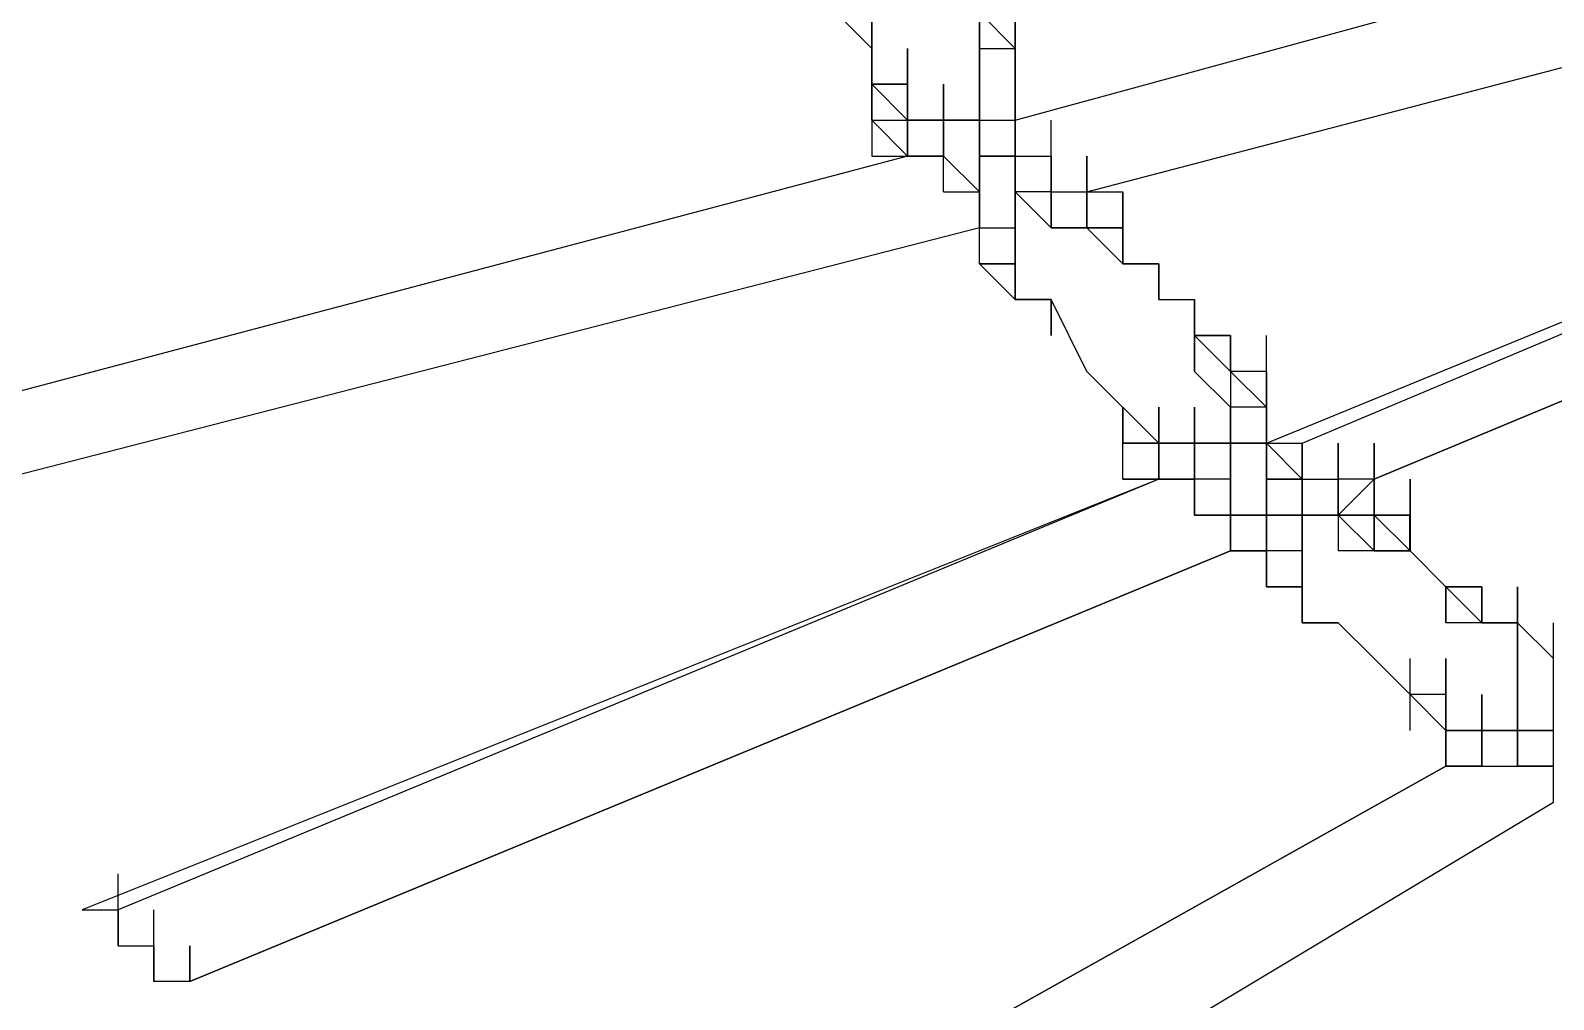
# Model space of a CAD drawing. Header units: inches. Extents: x 3324238 to 135265466, y -1036581 to 20094598.
# Drawn here: x 3353720.866 to 3353724.285, y -519029.415 to -519027.24 of the extents above; entities that cross this region are included whole.
import ezdxf

# ---------------------------------------------------------------- set-up
doc = ezdxf.new("R2010")
doc.units = ezdxf.units.IN
doc.header["$MEASUREMENT"] = 0
doc.layers.add('PDF_Geometry', color=7, linetype='Continuous')

msp = doc.modelspace()

# ---------------------------------------------------------------- linework, layer by layer
at = {"layer": 'PDF_Geometry', "lineweight": 25}
for points in [[(3353722.9963, -519027.7638), (3353723.0769, -519027.7638), (3353723.0769, -519027.6832), (3353723.0769, -519027.7638), (3353723.0769, -519027.8443), (3353723.0769, -519027.7638), (3353723.0769, -519027.8443), (3353723.0769, -519027.7638), (3353723.0769, -519027.6832), (3353723.0769, -519027.6026), (3353723.0769, -519027.522), (3353723.0769, -519027.6026), (3353723.0769, -519027.522), (3353723.0769, -519027.6026), (3353723.0769, -519027.522), (3353723.0769, -519027.4415), (3353723.0769, -519027.3609), (3353723.0769, -519027.4415), (3353726.622, -519026.4746)], [(3353722.9963, -519027.2803), (3353722.9963, -519027.3609), (3353722.9963, -519027.4415), (3353722.9963, -519027.3609), (3353722.9963, -519027.4415), (3353723.0769, -519027.4415), (3353723.0769, -519027.522), (3353723.0769, -519027.4415), (3353723.0769, -519027.522), (3353722.9963, -519027.522), (3353722.9963, -519027.4415), (3353722.9963, -519027.3609), (3353722.9963, -519027.4415), (3353722.9963, -519027.3609), (3353722.9963, -519027.4415), (3353722.9963, -519027.3609), (3353722.9963, -519027.4415), (3353722.9963, -519027.522), (3353723.0769, -519027.522), (3353723.1575, -519027.522), (3353723.1575, -519027.6026), (3353723.1575, -519027.6832), (3353723.1575, -519027.6026), (3353723.238, -519027.6026), (3353723.3186, -519027.6026), (3353723.3186, -519027.6832), (3353723.238, -519027.6832), (3353723.238, -519027.6026), (3353723.238, -519027.522), (3353723.238, -519027.6026), (3353726.622, -519026.7163)], [(3353723.802, -519028.1666), (3353723.802, -519028.2472), (3353723.802, -519028.1666), (3353723.802, -519028.2472), (3353723.802, -519028.3278), (3353723.802, -519028.2472), (3353723.802, -519028.3278), (3353723.7214, -519028.3278), (3353723.7214, -519028.2472), (3353723.7214, -519028.3278), (3353723.7214, -519028.2472), (3353723.7214, -519028.3278), (3353723.7214, -519028.2472), (3353723.7214, -519028.3278), (3353723.7214, -519028.2472), (3353723.6409, -519028.1666), (3353723.6409, -519028.086), (3353723.6409, -519028.1666), (3353723.6409, -519028.086), (3353723.6409, -519028.1666), (3353723.7214, -519028.1666), (3353726.7832, -519026.8775)], [(3353723.6409, -519028.086), (3353723.6409, -519028.1666), (3353726.7832, -519026.8775)], [(3353722.674, -519026.958), (3353722.5935, -519026.958), (3353722.5935, -519027.0386), (3353722.5935, -519027.1192), (3353722.674, -519027.1998), (3353722.7546, -519027.2803), (3353722.7546, -519027.3609), (3353722.8352, -519027.4415), (3353722.8352, -519027.3609), (3353722.7546, -519027.3609), (3353722.7546, -519027.2803), (3353722.7546, -519027.3609), (3353722.7546, -519027.2803), (3353722.7546, -519027.3609), (3353722.7546, -519027.2803), (3353722.7546, -519027.1998), (3353722.7546, -519027.2803), (3353722.7546, -519027.1998), (3353722.7546, -519027.1192)], [(3353722.9963, -519027.1998), (3353722.9963, -519027.2803), (3353722.9963, -519027.1998), (3353722.9963, -519027.2803), (3353722.9963, -519027.1998), (3353722.9963, -519027.2803), (3353722.9963, -519027.1998), (3353722.9963, -519027.2803), (3353722.9963, -519027.3609), (3353722.9963, -519027.2803), (3353722.9963, -519027.3609), (3353722.9963, -519027.4415), (3353722.9157, -519027.4415), (3353722.9157, -519027.522), (3353722.9157, -519027.4415), (3353722.9157, -519027.522), (3353722.8352, -519027.522), (3353722.8352, -519027.4415), (3353722.8352, -519027.3609), (3353722.8352, -519027.4415), (3353722.9157, -519027.4415), (3353722.9157, -519027.522), (3353722.9157, -519027.4415), (3353722.9963, -519027.4415), (3353722.9963, -519027.522), (3353722.9963, -519027.6026), (3353722.9963, -519027.522), (3353722.9963, -519027.6026), (3353722.9963, -519027.6832), (3353722.9963, -519027.6026), (3353722.9963, -519027.6832), (3353722.9963, -519027.6026), (3353722.9963, -519027.6832), (3353722.9963, -519027.6026), (3353722.9963, -519027.522), (3353722.9963, -519027.6026), (3353722.9963, -519027.522), (3353722.9963, -519027.4415), (3353722.9963, -519027.3609)], [(3353722.7546, -519027.3609), (3353722.7546, -519027.2803)], [(3353722.8352, -519027.2803), (3353722.8352, -519027.3609), (3353722.8352, -519027.4415), (3353722.8352, -519027.3609), (3353722.8352, -519027.2803), (3353722.8352, -519027.3609), (3353722.8352, -519027.2803), (3353722.8352, -519027.3609), (3353722.8352, -519027.2803), (3353722.8352, -519027.3609), (3353722.8352, -519027.2803), (3353722.8352, -519027.3609), (3353722.8352, -519027.4415), (3353722.8352, -519027.522), (3353722.8352, -519027.4415), (3353722.8352, -519027.3609), (3353722.7546, -519027.3609), (3353722.7546, -519027.4415), (3353722.7546, -519027.3609), (3353722.7546, -519027.4415), (3353722.7546, -519027.3609), (3353722.7546, -519027.4415), (3353722.8352, -519027.4415), (3353722.8352, -519027.522), (3353722.9157, -519027.522), (3353722.9157, -519027.4415), (3353722.9157, -519027.3609), (3353722.9157, -519027.4415), (3353722.9157, -519027.522), (3353722.9157, -519027.4415), (3353722.9157, -519027.522), (3353722.9157, -519027.4415), (3353722.9157, -519027.522), (3353722.9157, -519027.4415), (3353722.9963, -519027.4415), (3353723.0769, -519027.4415), (3353723.0769, -519027.522), (3353723.0769, -519027.6026)], [(3353722.8352, -519027.4415), (3353722.8352, -519027.3609), (3353722.8352, -519027.2803)], [(3353723.0769, -519027.4415), (3353723.0769, -519027.3609), (3353723.0769, -519027.2804)], [(3353722.7546, -519027.3609), (3353722.8352, -519027.3609), (3353722.7546, -519027.3609)], [(3353722.9963, -519027.522), (3353722.9963, -519027.4415), (3353722.9963, -519027.3609)], [(3353723.0769, -519027.6026), (3353723.0769, -519027.522), (3353723.0769, -519027.4415), (3353723.0769, -519027.3609), (3353723.0769, -519027.4415), (3353723.0769, -519027.522), (3353723.0769, -519027.4415), (3353723.0769, -519027.3609)], [(3353723.0769, -519027.522), (3353723.0769, -519027.4415), (3353723.0769, -519027.3609)], [(3353723.0769, -519027.522), (3353723.0769, -519027.4415), (3353723.0769, -519027.3609)], [(3353723.0769, -519027.3609), (3353723.0769, -519027.4415)], [(3353723.0769, -519027.4415), (3353723.0769, -519027.3609)], [(3353722.9157, -519027.6026), (3353722.9963, -519027.6026), (3353722.9157, -519027.522), (3353722.9157, -519027.4415), (3353722.9157, -519027.522), (3353722.9157, -519027.4415), (3353722.9157, -519027.522), (3353722.8352, -519027.522), (3353720.0957, -519028.2472), (3353720.0957, -519028.3278), (3353720.1763, -519028.3278), (3353720.1763, -519028.4083), (3353720.1763, -519028.3278)], [(3353722.8352, -519027.4415), (3353722.9157, -519027.4415), (3353722.8352, -519027.4415)], [(3353722.8352, -519027.5221), (3353722.8352, -519027.4415)], [(3353722.8352, -519027.522), (3353722.8352, -519027.4415)], [(3353722.8352, -519027.522), (3353722.8352, -519027.4415)], [(3353722.8352, -519027.522), (3353722.8352, -519027.4415)], [(3353722.9157, -519027.6026), (3353722.9157, -519027.5221), (3353722.9157, -519027.4415)], [(3353722.9963, -519027.522), (3353722.9963, -519027.4415)], [(3353723.1575, -519027.8443), (3353723.1575, -519027.9249), (3353723.1575, -519027.8443), (3353723.0769, -519027.8443), (3353722.9963, -519027.7638), (3353722.9963, -519027.6832), (3353722.9963, -519027.6026), (3353722.9963, -519027.6832), (3353723.0769, -519027.6832), (3353723.0769, -519027.6026), (3353723.0769, -519027.522), (3353723.0769, -519027.6026), (3353723.0769, -519027.6832), (3353723.0769, -519027.7638), (3353723.0769, -519027.8443), (3353723.0769, -519027.7638), (3353723.0769, -519027.6832), (3353723.0769, -519027.7638), (3353723.0769, -519027.6832), (3353723.0769, -519027.6026), (3353723.0769, -519027.522), (3353723.1575, -519027.522), (3353723.1575, -519027.6026), (3353723.1575, -519027.522), (3353723.1575, -519027.4415)], [(3353722.9963, -519027.522), (3353722.9963, -519027.4415)], [(3353723.0769, -519027.522), (3353723.0769, -519027.4415)], [(3353723.1574, -519027.5221), (3353723.1574, -519027.4415)], [(3353722.9157, -519027.6026), (3353722.9157, -519027.5221)], [(3353722.9963, -519027.6026), (3353722.9963, -519027.6832), (3353722.9963, -519027.6026), (3353722.9963, -519027.522)], [(3353722.9963, -519027.6026), (3353722.9963, -519027.522)], [(3353722.9963, -519027.6026), (3353722.9963, -519027.522)], [(3353722.9963, -519027.522), (3353723.0769, -519027.522)], [(3353722.9963, -519027.6026), (3353722.9963, -519027.522)], [(3353722.9963, -519027.6026), (3353722.9963, -519027.522)], [(3353722.9963, -519027.6026), (3353722.9963, -519027.522)], [(3353722.9963, -519027.6026), (3353722.9963, -519027.522)], [(3353723.0769, -519027.522), (3353722.9963, -519027.522)], [(3353722.9963, -519027.6026), (3353722.9963, -519027.5221)], [(3353722.9963, -519027.6026), (3353722.9963, -519027.5221)], [(3353722.9963, -519027.6026), (3353722.9963, -519027.5221)], [(3353722.9963, -519027.6026), (3353722.9963, -519027.5221)], [(3353723.0769, -519027.6026), (3353723.0769, -519027.522)], [(3353723.0769, -519027.6026), (3353723.0769, -519027.522)], [(3353723.0769, -519027.6026), (3353723.0769, -519027.522)], [(3353723.0769, -519027.6026), (3353723.0769, -519027.522), (3353723.0769, -519027.6026)], [(3353723.0769, -519027.6026), (3353723.0769, -519027.522)], [(3353723.0769, -519027.6026), (3353723.0769, -519027.522)], [(3353723.0769, -519027.6026), (3353723.0769, -519027.522)], [(3353723.0769, -519027.6026), (3353723.0769, -519027.5221)], [(3353723.0769, -519027.6026), (3353723.0769, -519027.5221)], [(3353723.238, -519027.6832), (3353723.238, -519027.6026), (3353723.238, -519027.522), (3353723.238, -519027.6026), (3353723.238, -519027.6832), (3353723.1575, -519027.6832), (3353723.1575, -519027.6026), (3353723.238, -519027.6026), (3353723.3186, -519027.6026), (3353723.3186, -519027.6832), (3353723.3186, -519027.6026), (3353723.3186, -519027.6832), (3353723.3186, -519027.7638), (3353723.3186, -519027.6832), (3353723.3186, -519027.6026), (3353723.3186, -519027.6832), (3353723.3186, -519027.7638), (3353723.3992, -519027.7638), (3353723.3992, -519027.8443), (3353723.4797, -519027.8443), (3353723.4797, -519027.9249), (3353723.4797, -519028.0055)], [(3353723.1575, -519027.6026), (3353723.1575, -519027.5221)], [(3353723.238, -519027.6026), (3353723.238, -519027.522)], [(3353723.238, -519027.6026), (3353723.238, -519027.5221)], [(3353723.238, -519027.6026), (3353723.238, -519027.5221)], [(3353723.238, -519027.6026), (3353723.238, -519027.5221)], [(3353723.238, -519028.0055), (3353723.1575, -519027.8443), (3353723.0769, -519027.8443), (3353722.9963, -519027.7638), (3353722.9963, -519027.6832), (3353722.9963, -519027.6026), (3353722.9963, -519027.6832), (3353722.9963, -519027.6026)], [(3353722.9963, -519027.6832), (3353722.9963, -519027.6026)], [(3353722.9963, -519027.6832), (3353722.9963, -519027.6026)], [(3353723.0769, -519027.6026), (3353723.1575, -519027.6832), (3353723.1575, -519027.6026)], [(3353723.1575, -519027.6026), (3353723.0769, -519027.6026)], [(3353723.1575, -519027.6026), (3353723.0769, -519027.6026)], [(3353723.1575, -519027.6832), (3353723.1575, -519027.6026)], [(3353722.9963, -519027.6832), (3353720.1763, -519028.4083)], [(3353723.0769, -519027.6832), (3353723.0769, -519027.7638), (3353723.0769, -519027.6832)], [(3353723.0769, -519027.7638), (3353723.0769, -519027.6832)], [(3353723.0769, -519027.7638), (3353723.0769, -519027.6832)], [(3353723.0769, -519027.7638), (3353723.0769, -519027.6832)], [(3353723.238, -519027.6832), (3353723.1575, -519027.6832), (3353723.238, -519027.6832)], [(3353723.3992, -519027.8443), (3353723.3992, -519027.7638), (3353723.3992, -519027.8443), (3353723.3992, -519027.7638), (3353723.3186, -519027.7638), (3353723.238, -519027.6832), (3353723.3186, -519027.6832), (3353723.3186, -519027.7638)], [(3353723.3186, -519027.7638), (3353723.3186, -519027.6832), (3353723.3186, -519027.7638)], [(3353723.3186, -519027.7638), (3353723.3186, -519027.6832)], [(3353723.3186, -519027.7638), (3353723.3186, -519027.6832)], [(3353722.9963, -519027.7638), (3353723.0769, -519027.7638), (3353722.9963, -519027.7638)], [(3353723.0769, -519027.8443), (3353723.0769, -519027.7638)], [(3353723.0769, -519027.8443), (3353723.0769, -519027.7638)], [(3353723.0769, -519027.8443), (3353723.0769, -519027.7638)], [(3353723.0769, -519027.8443), (3353723.0769, -519027.7638)], [(3353723.0769, -519027.8443), (3353723.0769, -519027.7638)], [(3353723.0769, -519027.7638), (3353723.0769, -519027.8443), (3353723.1575, -519027.8443), (3353723.1575, -519027.9249)], [(3353723.0769, -519027.7638), (3353723.0769, -519027.8444)], [(3353723.3992, -519027.8443), (3353723.3992, -519027.7638)], [(3353723.4797, -519028.0055), (3353723.4797, -519027.9249), (3353723.4797, -519027.8443), (3353723.4797, -519027.9249), (3353723.4797, -519028.0055), (3353723.4797, -519027.9249), (3353723.5603, -519027.9249), (3353723.5603, -519028.0055), (3353723.5603, -519027.9249), (3353723.5603, -519028.0055), (3353723.5603, -519028.086), (3353723.5603, -519028.1666), (3353723.5603, -519028.2472), (3353723.5603, -519028.1666), (3353723.5603, -519028.2472), (3353723.5603, -519028.1666), (3353723.5603, -519028.2472), (3353723.5603, -519028.1666), (3353723.5603, -519028.086), (3353723.5603, -519028.1666), (3353723.5603, -519028.2472), (3353723.5603, -519028.1666), (3353723.4797, -519028.1666), (3353723.4797, -519028.2472), (3353723.4797, -519028.1666), (3353723.4797, -519028.086), (3353723.4797, -519028.1666), (3353723.4797, -519028.2472), (3353723.4797, -519028.1666), (3353723.4797, -519028.2472), (3353723.4797, -519028.1666), (3353723.4797, -519028.2472), (3353723.4797, -519028.1666), (3353723.4797, -519028.2472), (3353723.4797, -519028.1666), (3353723.4797, -519028.2472), (3353723.3992, -519028.2472), (3353723.3992, -519028.1666), (3353723.3992, -519028.2472), (3353723.3186, -519028.2472), (3353723.3186, -519028.1666), (3353723.3992, -519028.1666), (3353723.3992, -519028.2472), (3353723.4797, -519028.2472), (3353723.4797, -519028.1666), (3353723.4797, -519028.086), (3353723.4797, -519028.1666), (3353723.4797, -519028.2472), (3353723.4797, -519028.3278), (3353723.4797, -519028.2472), (3353723.4797, -519028.3278), (3353723.4797, -519028.2472), (3353723.3992, -519028.2472), (3353723.4797, -519028.2472), (3353723.3992, -519028.2472), (3353721.0626, -519029.2141), (3353721.0626, -519029.2946), (3353721.0626, -519029.2141), (3353721.0626, -519029.2946), (3353721.1432, -519029.2946)], [(3353723.4797, -519027.9249), (3353723.4797, -519027.8443)], [(3353723.4797, -519027.9249), (3353723.4797, -519027.8443)], [(3353723.4797, -519027.9249), (3353723.4797, -519027.8443)], [(3353723.5603, -519028.0055), (3353723.5603, -519027.9249)], [(3353723.6409, -519028.0055), (3353723.6409, -519027.9249)], [(3353723.238, -519028.0055), (3353723.3186, -519028.0861)], [(3353723.5603, -519028.086), (3353723.4797, -519028.0055), (3353723.5603, -519028.086)], [(3353723.6409, -519028.0055), (3353723.5603, -519028.0055), (3353723.6409, -519028.086), (3353723.6409, -519028.1666), (3353723.7214, -519028.1666), (3353723.7214, -519028.2472), (3353723.6409, -519028.2472), (3353723.7214, -519028.2472), (3353723.802, -519028.2472), (3353723.802, -519028.3278), (3353723.7214, -519028.3278), (3353723.7214, -519028.2472), (3353723.6409, -519028.2472), (3353723.6409, -519028.1666), (3353723.6409, -519028.2472), (3353723.6409, -519028.3278), (3353723.6409, -519028.4083), (3353723.6409, -519028.3278)], [(3353723.3186, -519028.1666), (3353723.3992, -519028.1666), (3353723.3992, -519028.086), (3353723.3992, -519028.1666), (3353723.3992, -519028.086), (3353723.3992, -519028.1666), (3353723.3992, -519028.2472), (3353723.3992, -519028.1666), (3353723.3186, -519028.1666), (3353723.3186, -519028.086), (3353723.3186, -519028.1666), (3353723.3992, -519028.1666), (3353723.3992, -519028.2472), (3353723.3992, -519028.1666), (3353723.3186, -519028.086)], [(3353723.3991, -519028.1666), (3353723.3991, -519028.0861)], [(3353723.5603, -519028.086), (3353723.5603, -519028.1666), (3353723.5603, -519028.2472)], [(3353723.5603, -519028.086), (3353723.5603, -519028.1666), (3353723.5603, -519028.086), (3353723.5603, -519028.1666), (3353723.5603, -519028.2472), (3353723.5603, -519028.1666), (3353723.5603, -519028.2472), (3353723.5603, -519028.1666), (3353723.6409, -519028.1666), (3353723.6409, -519028.2472), (3353723.6409, -519028.1666), (3353723.6409, -519028.2472), (3353723.6409, -519028.1666), (3353723.6409, -519028.086), (3353723.5603, -519028.086), (3353723.5603, -519028.1666), (3353723.5603, -519028.086), (3353723.5603, -519028.1666), (3353723.5603, -519028.086), (3353723.5603, -519028.1666), (3353723.5603, -519028.086), (3353723.5603, -519028.1666), (3353723.5603, -519028.2472), (3353723.5603, -519028.1666), (3353723.5603, -519028.086), (3353723.5603, -519028.1666), (3353723.5603, -519028.086), (3353723.5603, -519028.1666), (3353723.5603, -519028.2472), (3353723.5603, -519028.1666), (3353723.5603, -519028.2472), (3353723.5603, -519028.3278), (3353723.5603, -519028.2472), (3353723.5603, -519028.3278), (3353723.5603, -519028.2472), (3353723.5603, -519028.3278), (3353723.5603, -519028.2472), (3353723.5603, -519028.3278), (3353723.5603, -519028.2472), (3353723.5603, -519028.3278), (3353723.5603, -519028.2472), (3353723.5603, -519028.3278), (3353723.5603, -519028.2472), (3353723.5603, -519028.3278), (3353723.5603, -519028.4083), (3353723.5603, -519028.3278), (3353723.5603, -519028.4083), (3353723.6409, -519028.4083), (3353723.6409, -519028.3278), (3353723.6409, -519028.4083), (3353723.6409, -519028.3278), (3353723.6409, -519028.2472), (3353723.6409, -519028.3278), (3353723.6409, -519028.4083), (3353723.6409, -519028.4889), (3353723.6409, -519028.4083), (3353723.5603, -519028.4083)], [(3353723.5603, -519028.1666), (3353723.5603, -519028.086)], [(3353723.5603, -519028.2472), (3353723.5603, -519028.1666), (3353723.5603, -519028.086)], [(3353723.5603, -519028.1666), (3353723.5603, -519028.0861)], [(3353723.6409, -519028.1666), (3353723.6409, -519028.086)], [(3353723.6409, -519028.1666), (3353723.6409, -519028.086)], [(3353723.6409, -519028.1666), (3353723.6409, -519028.086)], [(3353723.6409, -519028.1666), (3353723.6409, -519028.086)], [(3353723.6409, -519028.1666), (3353723.6409, -519028.086)], [(3353723.6409, -519028.1666), (3353723.6409, -519028.086)], [(3353723.6409, -519028.1666), (3353723.6409, -519028.086)], [(3353723.6409, -519028.1666), (3353723.6409, -519028.086)], [(3353723.6409, -519028.1666), (3353723.6409, -519028.086)], [(3353723.6409, -519028.2472), (3353723.6409, -519028.1666), (3353723.6409, -519028.086)], [(3353723.6409, -519028.1666), (3353723.6409, -519028.0861)], [(3353723.3992, -519028.1666), (3353723.3992, -519028.2472), (3353720.982, -519029.214)], [(3353723.7214, -519028.1666), (3353723.7214, -519028.2472), (3353723.7214, -519028.1666), (3353723.7214, -519028.2472), (3353723.7214, -519028.1666), (3353723.7214, -519028.2472), (3353723.7214, -519028.3278), (3353723.7214, -519028.2472), (3353723.7214, -519028.1666), (3353723.7214, -519028.2472), (3353723.7214, -519028.3278), (3353723.7214, -519028.4083), (3353723.7214, -519028.4889), (3353723.6409, -519028.4889), (3353723.6409, -519028.4083), (3353723.5603, -519028.4083), (3353721.2237, -519029.3752), (3353721.1432, -519029.3752), (3353721.1432, -519029.2946), (3353721.1432, -519029.3752)], [(3353723.3992, -519028.1666), (3353723.4797, -519028.1666), (3353723.3992, -519028.1666)], [(3353723.3992, -519028.2472), (3353723.3992, -519028.1666)], [(3353723.3992, -519028.2472), (3353723.3992, -519028.1666)], [(3353723.3992, -519028.2472), (3353723.3992, -519028.1666)], [(3353723.4797, -519028.2472), (3353723.4797, -519028.1666)], [(3353723.4797, -519028.2472), (3353723.4797, -519028.1666)], [(3353723.4797, -519028.1666), (3353723.5603, -519028.1666)], [(3353723.9632, -519028.3278), (3353723.9632, -519028.4083), (3353724.0437, -519028.4889), (3353723.9632, -519028.4083), (3353723.8826, -519028.3278), (3353723.802, -519028.3278), (3353723.802, -519028.2472), (3353723.802, -519028.1666), (3353723.802, -519028.2472), (3353723.802, -519028.3278), (3353723.8826, -519028.3278), (3353723.8826, -519028.4083), (3353723.8826, -519028.3278), (3353723.8826, -519028.4083), (3353723.8826, -519028.3278), (3353723.9632, -519028.3278), (3353723.8826, -519028.3278), (3353723.8826, -519028.2472), (3353723.8826, -519028.3278), (3353723.8826, -519028.2472), (3353723.8826, -519028.1666), (3353723.8826, -519028.2472), (3353723.802, -519028.3278), (3353723.7214, -519028.3278), (3353723.7214, -519028.4083), (3353723.6409, -519028.4083), (3353723.6409, -519028.4889), (3353723.6409, -519028.4083), (3353723.5603, -519028.4083), (3353723.5603, -519028.3278), (3353723.5603, -519028.2472), (3353723.5603, -519028.1666), (3353723.5603, -519028.2472), (3353723.5603, -519028.3278), (3353723.6409, -519028.3278), (3353723.6409, -519028.4083), (3353723.6409, -519028.3278), (3353723.7214, -519028.3278), (3353723.6409, -519028.3278), (3353723.6409, -519028.2472), (3353723.6409, -519028.3278)], [(3353723.5603, -519028.1666), (3353723.5603, -519028.2472)], [(3353723.5603, -519028.2472), (3353723.5603, -519028.1666)], [(3353723.5603, -519028.3278), (3353723.5603, -519028.2472), (3353723.5603, -519028.1666)], [(3353723.5603, -519028.2472), (3353723.5603, -519028.1666)], [(3353723.6409, -519028.2472), (3353723.6409, -519028.1666)], [(3353723.3186, -519028.2472), (3353723.3992, -519028.2472), (3353723.3186, -519028.2472)], [(3353723.5603, -519028.2472), (3353723.4797, -519028.2472)], [(3353723.5603, -519028.4083), (3353723.5603, -519028.3278), (3353723.5603, -519028.2472)], [(3353723.6409, -519028.4889), (3353723.7214, -519028.4889), (3353723.6409, -519028.4889), (3353723.7214, -519028.4889), (3353723.7214, -519028.5695), (3353723.802, -519028.5695), (3353723.7214, -519028.5695), (3353723.7214, -519028.4889), (3353723.7214, -519028.4083), (3353723.7214, -519028.3278), (3353723.7214, -519028.2472), (3353723.7214, -519028.3278), (3353723.802, -519028.3278), (3353723.8826, -519028.3278), (3353723.8826, -519028.4083), (3353723.9632, -519028.4083), (3353723.9632, -519028.3278), (3353723.9632, -519028.4083), (3353723.9632, -519028.3278), (3353723.9632, -519028.2472)], [(3353723.7214, -519028.4889), (3353723.7214, -519028.5695), (3353723.7214, -519028.4889), (3353723.7214, -519028.4083), (3353723.7214, -519028.3278), (3353723.7214, -519028.2472), (3353723.6409, -519028.2472)], [(3353723.7214, -519028.4889), (3353723.7214, -519028.4083), (3353723.7214, -519028.3278), (3353723.7214, -519028.2472)], [(3353723.7214, -519028.3278), (3353723.7214, -519028.2472)], [(3353723.7214, -519028.3278), (3353723.7214, -519028.2472), (3353723.7214, -519028.3278)], [(3353723.7214, -519028.3278), (3353723.7214, -519028.2472)], [(3353723.7215, -519028.3278), (3353723.7215, -519028.2472)], [(3353723.7215, -519028.3278), (3353723.7215, -519028.2472)], [(3353723.802, -519028.3278), (3353723.802, -519028.2472)], [(3353723.5603, -519028.3278), (3353723.4797, -519028.3278), (3353723.5603, -519028.3278)], [(3353723.6409, -519028.3278), (3353723.5603, -519028.3278), (3353723.6409, -519028.3278)], [(3353723.5603, -519028.4083), (3353723.5603, -519028.3278)], [(3353723.5603, -519028.4084), (3353723.5603, -519028.3278)], [(3353723.6409, -519028.4083), (3353723.6409, -519028.3278), (3353723.6409, -519028.4083), (3353723.6409, -519028.3278), (3353723.6409, -519028.4083), (3353723.6409, -519028.3278), (3353723.5603, -519028.3278)], [(3353723.802, -519028.3278), (3353723.802, -519028.4083)], [(3353723.8826, -519028.4083), (3353723.8826, -519028.3278), (3353723.8826, -519028.4083)], [(3353723.8826, -519028.4083), (3353723.8826, -519028.3278)], [(3353723.9631, -519028.4083), (3353723.9631, -519028.3278)], [(3353723.9632, -519028.4083), (3353723.9632, -519028.3278)], [(3353721.2238, -519029.3752), (3353723.5603, -519028.4083)], [(3353723.6409, -519028.4083), (3353723.6409, -519028.4889), (3353723.6409, -519028.4083)], [(3353723.6409, -519028.4889), (3353723.6409, -519028.4083)], [(3353723.6409, -519028.4889), (3353723.6409, -519028.4084)], [(3353723.7214, -519028.4083), (3353723.7214, -519028.4889), (3353723.7214, -519028.4083)], [(3353724.1243, -519028.8918), (3353724.1243, -519028.8112), (3353724.1243, -519028.8918), (3353724.1243, -519028.8112), (3353724.1243, -519028.7306), (3353724.1243, -519028.8112), (3353724.1243, -519028.8918), (3353724.1243, -519028.8112), (3353724.1243, -519028.8918), (3353724.0437, -519028.8918), (3353724.0437, -519028.8112), (3353724.0437, -519028.8918), (3353724.0437, -519028.8112), (3353724.0437, -519028.7306), (3353723.9632, -519028.7306), (3353723.8826, -519028.6501), (3353723.802, -519028.5695), (3353723.7214, -519028.5695), (3353723.7214, -519028.4889), (3353723.7214, -519028.4083)], [(3353723.8826, -519028.4083), (3353723.802, -519028.4083)], [(3353723.8826, -519028.4083), (3353723.9632, -519028.4083), (3353723.8826, -519028.4083)], [(3353724.1243, -519028.4889), (3353724.1243, -519028.5695), (3353724.2049, -519028.5695), (3353724.1243, -519028.5695), (3353724.0437, -519028.5695), (3353724.0437, -519028.4889), (3353724.1243, -519028.4889), (3353724.1243, -519028.5695), (3353724.1243, -519028.4889), (3353724.1243, -519028.5695), (3353724.1243, -519028.4889), (3353724.0437, -519028.4889), (3353724.0437, -519028.5695)], [(3353724.2049, -519028.5695), (3353724.2049, -519028.6501), (3353724.2049, -519028.5695), (3353724.2049, -519028.4889), (3353724.2049, -519028.5695), (3353724.1243, -519028.5695), (3353724.0437, -519028.4889)], [(3353724.2049, -519028.6501), (3353724.2049, -519028.7306), (3353724.2049, -519028.6501), (3353724.2049, -519028.5695), (3353724.1243, -519028.5695), (3353724.2049, -519028.5695), (3353724.2049, -519028.6501), (3353724.2049, -519028.5695), (3353724.2854, -519028.6501)], [(3353724.1243, -519028.5695), (3353724.2049, -519028.5695), (3353724.1243, -519028.5695)], [(3353724.2049, -519028.8112), (3353724.2854, -519028.8112), (3353724.2854, -519028.7306), (3353724.2854, -519028.6501), (3353724.2854, -519028.5695)], [(3353724.2049, -519028.6501), (3353724.2049, -519028.5695)], [(3353724.2049, -519028.6501), (3353724.2049, -519028.5695), (3353724.2049, -519028.6501)], [(3353723.9632, -519028.7306), (3353723.9632, -519028.6501)], [(3353724.0437, -519028.8112), (3353724.0437, -519028.8918), (3353724.1243, -519028.8918), (3353724.1243, -519028.8112), (3353724.0437, -519028.8112), (3353724.0437, -519028.7306), (3353724.0437, -519028.6501), (3353724.0437, -519028.7306), (3353724.0437, -519028.8112), (3353724.0437, -519028.7306), (3353724.0437, -519028.8112), (3353724.0437, -519028.7306)], [(3353724.2049, -519028.7306), (3353724.2049, -519028.6501), (3353724.2049, -519028.7306)], [(3353722.1906, -519030.1809), (3353722.1906, -519030.1003), (3353722.1906, -519030.1809), (3353722.2712, -519030.1809), (3353724.2854, -519028.9723), (3353724.2854, -519028.8918), (3353724.2854, -519028.8112), (3353724.2049, -519028.8112), (3353724.2049, -519028.7306), (3353724.2049, -519028.8112), (3353724.2049, -519028.7306), (3353724.2049, -519028.8112), (3353724.2049, -519028.8918), (3353724.2049, -519028.8112), (3353724.2049, -519028.8918), (3353724.2049, -519028.8112), (3353724.2049, -519028.8918)], [(3353723.9632, -519028.8112), (3353723.9632, -519028.7306), (3353724.0437, -519028.8112), (3353724.1243, -519028.8112), (3353724.0437, -519028.8112), (3353724.0437, -519028.8918), (3353724.0437, -519028.8112), (3353724.0437, -519028.7306), (3353724.0437, -519028.8112), (3353724.1243, -519028.8112), (3353724.1243, -519028.8918), (3353724.1243, -519028.8112), (3353724.1243, -519028.8918), (3353724.2049, -519028.8918), (3353724.2049, -519028.8112), (3353724.2049, -519028.7306), (3353724.2049, -519028.8112), (3353724.2049, -519028.7306), (3353724.2049, -519028.8112), (3353724.2049, -519028.7306), (3353724.2049, -519028.8112), (3353724.2049, -519028.7306), (3353724.2049, -519028.8112), (3353724.1243, -519028.8112)], [(3353724.0437, -519028.8112), (3353724.0437, -519028.7306), (3353724.0437, -519028.8112)], [(3353724.2049, -519028.8112), (3353724.2049, -519028.8918), (3353724.2049, -519028.8112), (3353724.1243, -519028.8112), (3353724.1243, -519028.7306), (3353724.1243, -519028.8112)], [(3353724.2854, -519028.8112), (3353724.2049, -519028.8112), (3353724.2049, -519028.7306), (3353724.2049, -519028.8112), (3353724.2049, -519028.7306), (3353724.2049, -519028.8112), (3353724.2049, -519028.7306), (3353724.2049, -519028.8112), (3353724.2049, -519028.7306), (3353724.2049, -519028.8112), (3353724.2049, -519028.7306), (3353724.2049, -519028.8112), (3353724.2049, -519028.7306), (3353724.2049, -519028.8112), (3353724.2049, -519028.7306), (3353724.2049, -519028.8112), (3353724.2049, -519028.7306), (3353724.2049, -519028.8112), (3353724.2049, -519028.8918), (3353724.2049, -519028.8112), (3353724.2049, -519028.8918), (3353724.2049, -519028.8112), (3353724.2049, -519028.7306), (3353724.2049, -519028.8112), (3353724.2049, -519028.7306), (3353724.2049, -519028.8112), (3353724.2049, -519028.8918), (3353724.2854, -519028.8918)], [(3353724.2049, -519028.8918), (3353724.2049, -519028.8112), (3353724.2049, -519028.7306)], [(3353724.2049, -519028.8112), (3353724.2049, -519028.7306)], [(3353724.2049, -519028.8112), (3353724.2049, -519028.7306)], [(3353724.2049, -519028.8112), (3353724.2049, -519028.7306)], [(3353724.2049, -519028.8112), (3353724.2049, -519028.7306)], [(3353724.2049, -519028.8112), (3353724.2049, -519028.7306)], [(3353724.2049, -519028.8112), (3353724.2049, -519028.7306)], [(3353724.2049, -519028.8112), (3353724.2049, -519028.7306)], [(3353724.2049, -519028.8112), (3353724.1243, -519028.8112), (3353724.2049, -519028.8112)], [(3353724.1243, -519028.8918), (3353724.1243, -519028.8112)], [(3353724.1243, -519028.8918), (3353724.1243, -519028.8112)], [(3353724.2854, -519028.8918), (3353724.2049, -519028.8918), (3353724.2049, -519028.8112), (3353724.2049, -519028.8918), (3353724.2854, -519028.8918)], [(3353724.2049, -519028.8918), (3353724.2049, -519028.8112)], [(3353724.2049, -519028.8918), (3353724.2049, -519028.8112)], [(3353724.2854, -519028.8918), (3353724.2854, -519028.8112)], [(3353724.2854, -519028.8918), (3353724.2854, -519028.8112)], [(3353724.1243, -519028.8918), (3353724.0437, -519028.8918)], [(3353722.2712, -519030.1809), (3353724.2855, -519028.9723)], [(3353720.982, -519029.214), (3353721.0626, -519029.214), (3353721.0626, -519029.1335)], [(3353721.1432, -519029.3752), (3353721.1432, -519029.2946), (3353721.1432, -519029.2141)]]:
    msp.add_lwpolyline(points, dxfattribs=at)
for points in [[(3353726.7832, -519027.0386), (3353723.8826, -519028.2472), (3353723.8826, -519028.1666), (3353723.8826, -519028.2472), (3353726.7832, -519027.0386), (3353726.7832, -519026.958)], [(3353722.9963, -519027.1998), (3353722.9963, -519027.2803), (3353723.0769, -519027.2803)], [(3353723.0769, -519027.4415), (3353723.0769, -519027.5221), (3353723.0769, -519027.6026), (3353723.0769, -519027.522), (3353723.0769, -519027.4415), (3353723.0769, -519027.3609), (3353723.0769, -519027.2803), (3353723.0769, -519027.1998), (3353723.0769, -519027.2803), (3353723.0769, -519027.3609), (3353723.0769, -519027.4415), (3353723.0769, -519027.3609)], [(3353722.7546, -519027.2803), (3353722.7546, -519027.3609)], [(3353722.9157, -519027.3609), (3353722.9157, -519027.4415)], [(3353722.9157, -519027.3609), (3353722.9157, -519027.4415), (3353722.9157, -519027.522), (3353722.9157, -519027.4415), (3353722.9157, -519027.3609), (3353722.9157, -519027.4415)], [(3353722.9963, -519027.3609), (3353722.9963, -519027.4415)], [(3353722.7546, -519027.522), (3353722.8352, -519027.522), (3353722.7546, -519027.4415)], [(3353722.8352, -519027.4415), (3353722.8352, -519027.522)], [(3353722.9963, -519027.522), (3353722.9963, -519027.6026), (3353722.9963, -519027.522), (3353722.9963, -519027.4415)], [(3353723.0769, -519027.4415), (3353723.0769, -519027.522)], [(3353723.238, -519027.522), (3353723.238, -519027.6026)], [(3353723.0769, -519027.6026), (3353723.0769, -519027.6832)], [(3353723.0769, -519027.6832), (3353723.0769, -519027.7638)], [(3353723.4797, -519027.8443), (3353723.4797, -519027.9249)], [(3353723.4797, -519027.8443), (3353723.4797, -519027.9249)], [(3353723.4797, -519027.9249), (3353723.5603, -519028.0055), (3353723.5603, -519027.9249), (3353723.5603, -519028.0055), (3353723.5603, -519027.9249)], [(3353723.5603, -519027.9249), (3353723.5603, -519028.0055)], [(3353723.6409, -519028.0055), (3353723.6409, -519028.086)], [(3353723.3992, -519028.1666), (3353723.3992, -519028.2472), (3353723.3992, -519028.1666), (3353723.3992, -519028.086)], [(3353723.5603, -519028.1666), (3353723.6409, -519028.1666)], [(3353723.7214, -519028.2472), (3353723.7214, -519028.1666), (3353723.7214, -519028.2472), (3353723.7214, -519028.3278)], [(3353723.802, -519028.2472), (3353723.802, -519028.3278)], [(3353723.802, -519028.3278), (3353723.8826, -519028.4083), (3353723.8826, -519028.3278), (3353723.8826, -519028.2472), (3353723.802, -519028.2472)], [(3353723.8826, -519028.2472), (3353723.8826, -519028.3278)], [(3353723.9632, -519028.3278), (3353723.9632, -519028.4083), (3353723.9632, -519028.3278), (3353723.9632, -519028.2472)], [(3353723.6409, -519028.3278), (3353723.6409, -519028.4083)], [(3353723.7214, -519028.4889), (3353723.7214, -519028.5695)], [(3353724.2049, -519028.7306), (3353724.2049, -519028.8112)], [(3353722.0295, -519030.0197), (3353724.0437, -519028.8918)], [(3353721.0626, -519029.214), (3353721.0626, -519029.2946)], [(3353721.2237, -519029.2946), (3353721.2237, -519029.3752)]]:
    msp.add_lwpolyline(points, close=True, dxfattribs=at)

doc.saveas('drawing.dxf')
